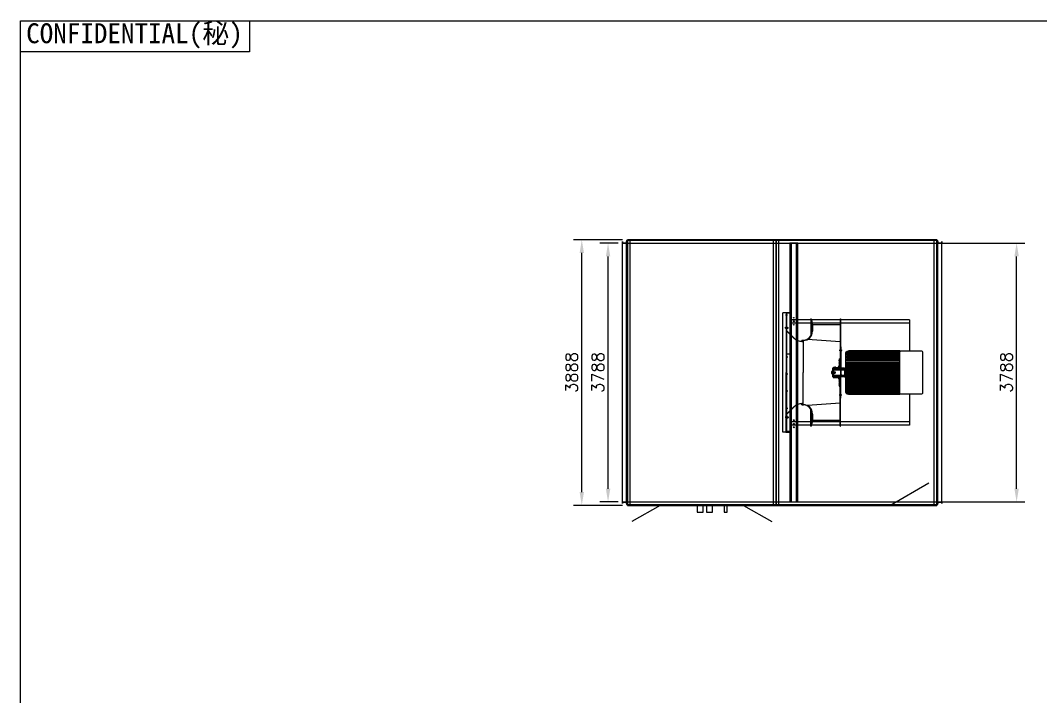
# Model space of a CAD drawing. Header units: millimetres. Extents: x -8864 to 19363, y -6016 to 13777.
# Drawn here: x -8864 to 6054, y 3881 to 13777 of the extents above; entities that cross this region are included whole.
import ezdxf

# ---------------------------------------------------------------- set-up
doc = ezdxf.new("R2010")
doc.units = ezdxf.units.MM
doc.linetypes.add('ZWCAD_ISO03W100', pattern=[30, 12, -18])
for name, color, linetype in [('Dim', 1, 'Continuous'), ('McDoor', 7, 'Continuous'), ('McFlang', 7, 'Continuous'), ('McFrame', 7, 'Continuous')]:
    doc.layers.add(name, color=color, linetype=linetype)
doc.layers.add('OBJECT', color=7, linetype='Continuous', lineweight=25)
doc.styles.add('ROMANS', font='romans.shx')
doc.styles.add('宋体', font='')
doc.styles.get('宋体').set_extended_font_data('宋体')
doc.dimstyles.new('McDim', dxfattribs={"dimscale": 97, "dimtxt": 1.8, "dimasz": 2, "dimexe": 1.25, "dimexo": 0.625, "dimtad": 1, "dimdec": 1, "dimdsep": 46, "dimtxsty": 'ROMANS', "dimcen": 2.5, "dimadec": 0, "dimazin": 0, "dimtfac": 1, "dimtmove": 0, "dimatfit": 1, "dimfxl": 0, "dimarcsym": 0})

# ---------------------------------------------------------------- blocks, each defined once
blk = doc.blocks.new('A$C63FE4E48')
at = {"linetype": 'Continuous'}
blk.add_lwpolyline([(0, 4.71), (34.54, 4.71), (34.54, 0), (0, 0)], close=True, dxfattribs=at)
at = {"linetype": 'Continuous', "insert": (0.87, 4.32), "char_height": 3, "width": 72.9276, "attachment_point": 1, "style": '宋体'}
blk.add_mtext('{CONFIDENTIAL(秘)}', dxfattribs=at)
blk = doc.blocks.new('M500341001400W30-E-SYWB-315S')
for p, q in [((44, 2769, 0), (0, 2769, 0)), ((0, 1019, 0), (0, 2769, 0)), ((44, 2766, 0), (0, 2766, 0)), ((68, 2734, 0), (37, 2734, 0)), ((47, 2763, 0), (47, 1025, 0)), ((50, 2763, 0), (50, 2759, 0)), ((50, 2759, 0), (50, 2523, 0)), ((55, 2741, 0), (50, 2741, 0)), ((55, 2727, 0), (50, 2727, 0)), ((55, 2759, 0), (55, 2508, 0)), ((110, 2769, 0), (60, 2769, 0)), ((110, 2764, 0), (60, 2764, 0)), ((110, 2769, 0), (110, 2764, 0)), ((110, 2764, 0), (110, 2453, 0)), ((38, 2549, 0), (62, 2549, 0)), ((39, 2549, 0), (78, 2549, 0)), ((40, 2542, 0), (40, 2556, 0)), ((40, 2549, 0), (40, 2549, 0)), ((41, 2559, 0), (47, 2559, 0)), ((41, 2554, 0), (47, 2554, 0)), ((41, 2544, 0), (47, 2544, 0)), ((47, 2539, 0), (41, 2539, 0)), ((47, 2539, 0), (47, 2559, 0)), ((47, 2555, 0), (77, 2555, 0)), ((47, 2553, 0), (77, 2553, 0)), ((47, 2545, 0), (77, 2545, 0)), ((47, 2543, 0), (77, 2543, 0)), ((49, 2574, 0), (47, 2563, 0)), ((47, 2563, 0), (47, 1894, 0)), ((49, 2574, 0), (52, 2574, 0)), ((52, 2574, 0), (50, 2562, 0)), ((50, 2563, 0), (50, 2523, 0)), ((54, 2549, 0), (58, 2549, 0)), ((55, 2555, 0), (55, 2559, 0)), ((55, 2559, 0), (57, 2559, 0)), ((55, 2555, 0), (57, 2555, 0)), ((55, 2542, 0), (55, 2555, 0)), ((55, 2539, 0), (55, 2542, 0)), ((55, 2542, 0), (57, 2542, 0)), ((57, 2539, 0), (55, 2539, 0)), ((56, 2555, 0), (57, 2557, 0)), ((56, 2549, 0), (69, 2549, 0)), ((57, 2559, 0), (57, 2555, 0)), ((57, 2557, 0), (57, 2541, 0)), ((57, 2555, 0), (57, 2542, 0)), ((57, 2542, 0), (57, 2539, 0)), ((57, 2539, 0), (57, 2539, 0)), ((58, 2559, 0), (67, 2559, 0)), ((67, 2554, 0), (58, 2554, 0)), ((67, 2544, 0), (58, 2544, 0)), ((67, 2539, 0), (58, 2539, 0)), ((68, 2557, 0), (68, 2541, 0)), ((77, 2543, 0), (77, 2555, 0)), ((412, 2664, 0), (110, 2664, 0)), ((412, 2616, 0), (110, 2616, 0)), ((412, 2678, 0), (416, 2680, 0)), ((420, 2656, 0), (412, 2678, 0)), ((412, 2678, 0), (412, 2435, 0)), ((425, 2658, 0), (416, 2680, 0)), ((837, 2664, 0), (423, 2664, 0)), ((428, 2619, 0), (428, 2497, 0)), ((432, 2502, 0), (432, 2619, 0)), ((837, 2616, 0), (432, 2616, 0)), ((837, 2594, 0), (432, 2594, 0)), ((432, 2594, 0), (432, 2497, 0)), ((837, 2678, 0), (837, 2019, 0)), ((837, 2678, 0), (843, 2678, 0)), ((1850, 2664, 0), (843, 2664, 0)), ((843, 2678, 0), (843, 2019, 0)), ((1850, 2616, 0), (843, 2616, 0)), ((1850, 2664, 0), (1850, 2207, 0)), ((50, 2524, 0), (55, 2524, 0)), ((55, 2508, 0), (55, 1894, 0)), ((55, 2504, 0), (163, 2396, 0)), ((57, 2506, 0), (165, 2398, 0)), ((110, 1894, 0), (110, 2453, 0)), ((280, 2369, 0), (280, 2351, 0)), ((280, 2369, 0), (300, 2369, 0)), ((280, 2364, 0), (300, 2364, 0)), ((280, 2348, 0), (298, 2348, 0)), ((298, 2352, 0), (297, 2354, 0)), ((298, 2352, 0), (298, 1894, 0)), ((837, 2344, 0), (360, 2379, 0)), ((843, 2269, 0), (848, 2269, 0)), ((848, 2269, 0), (848, 1959, 0)), ((74, 2119, 0), (43, 2119, 0)), ((55, 1029, 0), (55, 2194, 0)), ((55, 1280, 0), (55, 2169, 0)), ((55, 2169, 0), (110, 2169, 0)), ((61, 2126, 0), (55, 2126, 0)), ((61, 2112, 0), (55, 2112, 0)), ((61, 1286, 0), (61, 2169, 0)), ((822, 2093, 0), (823, 2094, 0)), ((822, 2087, 0), (828, 2094, 0)), ((822, 2093, 0), (822, 1987, 0)), ((823, 2219, 0), (864, 2219, 0)), ((823, 2094, 0), (837, 2094, 0)), ((829, 2086, 0), (837, 2094, 0)), ((831, 2219, 0), (863, 2219, 0)), ((832, 2214, 0), (832, 2224, 0)), ((832, 2219, 0), (832, 2219, 0)), ((833, 2226, 0), (837, 2226, 0)), ((833, 2223, 0), (837, 2223, 0)), ((833, 2215, 0), (837, 2215, 0)), ((837, 2212, 0), (833, 2212, 0)), ((837, 2212, 0), (837, 2226, 0)), ((837, 2223, 0), (862, 2223, 0)), ((837, 2222, 0), (862, 2222, 0)), ((837, 2216, 0), (862, 2216, 0)), ((837, 2215, 0), (862, 2215, 0)), ((837, 2094, 0), (837, 2093, 0)), ((837, 2224, 0), (848, 2224, 0)), ((837, 2214, 0), (848, 2214, 0)), ((837, 2093, 0), (837, 2019, 0)), ((846, 2219, 0), (850, 2219, 0)), ((848, 2223, 0), (848, 2227, 0)), ((848, 2227, 0), (849, 2227, 0)), ((848, 2226, 0), (848, 2227, 0)), ((848, 2223, 0), (849, 2223, 0)), ((848, 2215, 0), (848, 2223, 0)), ((848, 2219, 0), (857, 2219, 0)), ((848, 2212, 0), (848, 2215, 0)), ((848, 2215, 0), (849, 2215, 0)), ((848, 2212, 0), (849, 2213, 0)), ((849, 2212, 0), (848, 2212, 0)), ((849, 2227, 0), (849, 2223, 0)), ((849, 2224, 0), (849, 2214, 0)), ((849, 2223, 0), (849, 2215, 0)), ((849, 2215, 0), (849, 2212, 0)), ((850, 2226, 0), (855, 2226, 0)), ((855, 2223, 0), (850, 2223, 0)), ((855, 2215, 0), (850, 2215, 0)), ((855, 2212, 0), (850, 2212, 0)), ((856, 2224, 0), (856, 2214, 0)), ((862, 2215, 0), (862, 2223, 0)), ((728, 1959, 0), (728, 1829, 0)), ((734, 1959, 0), (728, 1959, 0)), ((734, 1955, 0), (746, 1967, 0)), ((734, 1946, 0), (755, 1967, 0)), ((734, 1962, 0), (734, 1827, 0)), ((734, 1939, 0), (846, 1939, 0)), ((737, 1939, 0), (756, 1959, 0)), ((740, 1967, 0), (802, 1967, 0)), ((746, 1939, 0), (756, 1950, 0)), ((755, 1939, 0), (756, 1941, 0)), ((756, 1967, 0), (756, 1939, 0)), ((756, 1972, 0), (758, 1974, 0)), ((756, 1972, 0), (756, 1936, 0)), ((772, 1972, 0), (756, 1972, 0)), ((771, 1974, 0), (758, 1974, 0)), ((758, 1974, 0), (758, 1934, 0)), ((758, 1967, 0), (758, 1939, 0)), ((760, 1974, 0), (760, 1964, 0)), ((760, 1964, 0), (764, 1962, 0)), ((762, 1974, 0), (762, 1964, 0)), ((764, 1971, 0), (764, 1936, 0)), ((764, 1975, 0), (764, 1933, 0)), ((764, 1962, 0), (769, 1964, 0)), ((767, 1974, 0), (767, 1964, 0)), ((769, 1974, 0), (769, 1964, 0)), ((771, 1974, 0), (772, 1972, 0)), ((771, 1974, 0), (771, 1934, 0)), ((771, 1967, 0), (771, 1939, 0)), ((772, 1967, 0), (772, 1939, 0)), ((772, 1972, 0), (772, 1936, 0)), ((772, 1966, 0), (773, 1967, 0)), ((772, 1957, 0), (782, 1967, 0)), ((772, 1948, 0), (791, 1967, 0)), ((773, 1939, 0), (800, 1967, 0)), ((782, 1939, 0), (811, 1969, 0)), ((791, 1939, 0), (843, 1992, 0)), ((800, 1939, 0), (843, 1983, 0)), ((809, 1939, 0), (843, 1974, 0)), ((817, 2079, 0), (843, 2079, 0)), ((817, 2039, 0), (843, 2039, 0)), ((818, 1939, 0), (843, 1965, 0)), ((819, 1977, 0), (843, 2001, 0)), ((822, 2086, 0), (837, 2086, 0)), ((822, 2073, 0), (837, 2073, 0)), ((822, 2069, 0), (825, 2073, 0)), ((822, 2060, 0), (834, 2073, 0)), ((822, 2051, 0), (837, 2067, 0)), ((822, 2042, 0), (837, 2058, 0)), ((822, 2033, 0), (827, 2039, 0)), ((822, 2024, 0), (836, 2039, 0)), ((822, 2015, 0), (837, 2031, 0)), ((822, 2006, 0), (837, 2022, 0)), ((822, 1997, 0), (843, 2019, 0)), ((822, 1988, 0), (843, 2010, 0)), ((827, 2039, 0), (837, 2049, 0)), ((827, 1939, 0), (845, 1958, 0)), ((835, 1939, 0), (846, 1950, 0)), ((836, 2039, 0), (837, 2040, 0)), ((837, 2019, 0), (843, 2019, 0)), ((837, 2019, 0), (843, 2019, 0)), ((843, 2022, 0), (848, 2022, 0)), ((843, 2019, 0), (843, 1961, 0)), ((844, 1939, 0), (846, 1941, 0)), ((846, 1957, 0), (848, 1959, 0)), ((846, 1957, 0), (846, 1894, 0)), ((864, 1939, 0), (846, 1957, 0)), ((855, 1939, 0), (846, 1948, 0)), ((846, 1939, 0), (906, 1939, 0)), ((846, 1957, 0), (846, 1832, 0)), ((904, 1959, 0), (848, 1959, 0)), ((873, 1939, 0), (853, 1959, 0)), ((882, 1939, 0), (862, 1959, 0)), ((891, 1939, 0), (871, 1959, 0)), ((900, 1939, 0), (880, 1959, 0)), ((906, 1942, 0), (889, 1959, 0)), ((906, 1951, 0), (898, 1959, 0)), ((904, 1959, 0), (906, 1957, 0)), ((906, 1957, 0), (906, 1894, 0)), ((74, 1869, 0), (43, 1869, 0)), ((47, 1225, 0), (47, 1894, 0)), ((61, 1876, 0), (55, 1876, 0)), ((61, 1862, 0), (55, 1862, 0)), ((110, 1335, 0), (110, 1894, 0)), ((298, 1436, 0), (298, 1894, 0)), ((712, 1906, 0), (712, 1882, 0)), ((712, 1894, 0), (712, 1894, 0)), ((724, 1910, 0), (713, 1910, 0)), ((713, 1902, 0), (724, 1902, 0)), ((713, 1886, 0), (724, 1886, 0)), ((713, 1878, 0), (724, 1878, 0)), ((724, 1910, 0), (724, 1878, 0)), ((724, 1904, 0), (764, 1904, 0)), ((724, 1902, 0), (764, 1902, 0)), ((730, 1894, 0), (724, 1894, 0)), ((724, 1886, 0), (764, 1886, 0)), ((724, 1884, 0), (764, 1884, 0)), ((728, 1910, 0), (724, 1910, 0)), ((724, 1910, 0), (724, 1878, 0)), ((728, 1896, 0), (724, 1894, 0)), ((728, 1894, 0), (724, 1892, 0)), ((724, 1878, 0), (728, 1878, 0)), ((734, 1829, 0), (728, 1829, 0)), ((728, 1878, 0), (728, 1910, 0)), ((728, 1905, 0), (734, 1905, 0)), ((728, 1883, 0), (734, 1883, 0)), ((734, 1937, 0), (738, 1934, 0)), ((734, 1851, 0), (738, 1854, 0)), ((734, 1847, 0), (741, 1854, 0)), ((734, 1838, 0), (750, 1854, 0)), ((734, 1829, 0), (759, 1854, 0)), ((737, 1822, 0), (768, 1854, 0)), ((738, 1934, 0), (843, 1934, 0)), ((738, 1934, 0), (738, 1854, 0)), ((738, 1854, 0), (843, 1854, 0)), ((740, 1822, 0), (802, 1822, 0)), ((745, 1822, 0), (777, 1854, 0)), ((754, 1822, 0), (786, 1854, 0)), ((772, 1936, 0), (756, 1936, 0)), ((759, 1934, 0), (756, 1936, 0)), ((771, 1934, 0), (759, 1934, 0)), ((762, 1822, 0), (795, 1854, 0)), ((764, 1904, 0), (764, 1884, 0)), ((772, 1936, 0), (771, 1934, 0)), ((771, 1822, 0), (804, 1854, 0)), ((780, 1822, 0), (813, 1854, 0)), ((789, 1822, 0), (822, 1854, 0)), ((798, 1822, 0), (831, 1854, 0)), ((807, 1821, 0), (840, 1854, 0)), ((813, 1818, 0), (846, 1851, 0)), ((817, 1814, 0), (846, 1843, 0)), ((821, 1808, 0), (846, 1834, 0)), ((822, 1800, 0), (843, 1822, 0)), ((822, 1791, 0), (843, 1813, 0)), ((822, 1782, 0), (843, 1804, 0)), ((822, 1802, 0), (822, 1695, 0)), ((822, 1773, 0), (843, 1795, 0)), ((846, 1937, 0), (843, 1934, 0)), ((843, 1934, 0), (843, 1854, 0)), ((846, 1851, 0), (843, 1854, 0)), ((843, 1827, 0), (843, 1769, 0)), ((846, 1937, 0), (850, 1934, 0)), ((846, 1831, 0), (846, 1894, 0)), ((846, 1851, 0), (850, 1854, 0)), ((867, 1829, 0), (846, 1849, 0)), ((858, 1829, 0), (846, 1840, 0)), ((846, 1831, 0), (848, 1829, 0)), ((849, 1829, 0), (846, 1831, 0)), ((848, 1519, 0), (848, 1829, 0)), ((904, 1829, 0), (848, 1829, 0)), ((850, 1934, 0), (904, 1934, 0)), ((850, 1934, 0), (850, 1854, 0)), ((850, 1854, 0), (904, 1854, 0)), ((876, 1829, 0), (851, 1854, 0)), ((885, 1829, 0), (860, 1854, 0)), ((894, 1829, 0), (869, 1854, 0)), ((903, 1829, 0), (878, 1854, 0)), ((906, 1834, 0), (886, 1854, 0)), ((906, 1843, 0), (895, 1854, 0)), ((906, 1937, 0), (904, 1934, 0)), ((904, 1934, 0), (904, 1854, 0)), ((906, 1851, 0), (904, 1854, 0)), ((904, 1829, 0), (906, 1831, 0)), ((906, 1831, 0), (906, 1894, 0)), ((817, 1749, 0), (843, 1749, 0)), ((817, 1709, 0), (843, 1709, 0)), ((822, 1764, 0), (843, 1786, 0)), ((822, 1756, 0), (843, 1777, 0)), ((822, 1756, 0), (837, 1756, 0)), ((822, 1743, 0), (837, 1743, 0)), ((822, 1737, 0), (827, 1743, 0)), ((822, 1728, 0), (836, 1743, 0)), ((822, 1719, 0), (837, 1735, 0)), ((822, 1710, 0), (837, 1726, 0)), ((822, 1701, 0), (830, 1709, 0)), ((822, 1695, 0), (823, 1694, 0)), ((823, 1694, 0), (837, 1694, 0)), ((824, 1694, 0), (837, 1708, 0)), ((830, 1709, 0), (837, 1717, 0)), ((831, 1756, 0), (837, 1762, 0)), ((833, 1694, 0), (837, 1699, 0)), ((837, 1694, 0), (837, 1695, 0)), ((837, 1110, 0), (837, 1769, 0)), ((837, 1769, 0), (843, 1769, 0)), ((837, 1769, 0), (843, 1769, 0)), ((837, 1769, 0), (837, 1695, 0)), ((843, 1110, 0), (843, 1769, 0)), ((843, 1767, 0), (848, 1767, 0)), ((74, 1619, 0), (43, 1619, 0)), ((61, 1626, 0), (55, 1626, 0)), ((61, 1612, 0), (55, 1612, 0)), ((823, 1569, 0), (864, 1569, 0)), ((837, 1574, 0), (848, 1574, 0)), ((837, 1564, 0), (848, 1564, 0)), ((843, 1519, 0), (848, 1519, 0)), ((1850, 1581, 0), (1850, 1124, 0)), ((74, 1369, 0), (43, 1369, 0)), ((55, 1284, 0), (163, 1392, 0)), ((61, 1376, 0), (55, 1376, 0)), ((61, 1362, 0), (55, 1362, 0)), ((57, 1282, 0), (165, 1390, 0)), ((280, 1440, 0), (298, 1440, 0)), ((280, 1419, 0), (280, 1437, 0)), ((280, 1424, 0), (300, 1424, 0)), ((280, 1419, 0), (300, 1419, 0)), ((298, 1436, 0), (297, 1434, 0)), ((837, 1445, 0), (360, 1409, 0)), ((412, 1110, 0), (412, 1353, 0)), ((38, 1239, 0), (62, 1239, 0)), ((39, 1239, 0), (78, 1239, 0)), ((40, 1246, 0), (40, 1232, 0)), ((40, 1239, 0), (40, 1239, 0)), ((47, 1249, 0), (41, 1249, 0)), ((41, 1244, 0), (47, 1244, 0)), ((41, 1234, 0), (47, 1234, 0)), ((41, 1229, 0), (47, 1229, 0)), ((47, 1249, 0), (47, 1229, 0)), ((47, 1245, 0), (77, 1245, 0)), ((47, 1243, 0), (77, 1243, 0)), ((47, 1235, 0), (77, 1235, 0)), ((47, 1233, 0), (77, 1233, 0)), ((49, 1214, 0), (47, 1225, 0)), ((49, 1214, 0), (52, 1214, 0)), ((50, 1225, 0), (50, 1265, 0)), ((50, 1029, 0), (50, 1265, 0)), ((50, 1264, 0), (55, 1264, 0)), ((52, 1214, 0), (50, 1226, 0)), ((54, 1239, 0), (58, 1239, 0)), ((55, 1029, 0), (55, 1280, 0)), ((55, 1031, 0), (55, 1280, 0)), ((57, 1249, 0), (55, 1249, 0)), ((55, 1249, 0), (55, 1246, 0)), ((55, 1246, 0), (57, 1246, 0)), ((55, 1246, 0), (55, 1233, 0)), ((55, 1233, 0), (55, 1229, 0)), ((55, 1233, 0), (57, 1233, 0)), ((55, 1229, 0), (57, 1229, 0)), ((56, 1239, 0), (69, 1239, 0)), ((56, 1233, 0), (57, 1231, 0)), ((57, 1246, 0), (57, 1249, 0)), ((57, 1249, 0), (57, 1249, 0)), ((57, 1231, 0), (57, 1247, 0)), ((57, 1233, 0), (57, 1246, 0)), ((57, 1229, 0), (57, 1233, 0)), ((67, 1249, 0), (58, 1249, 0)), ((67, 1244, 0), (58, 1244, 0)), ((67, 1234, 0), (58, 1234, 0)), ((58, 1229, 0), (67, 1229, 0)), ((61, 1031, 0), (61, 1286, 0)), ((68, 1231, 0), (68, 1247, 0)), ((77, 1245, 0), (77, 1233, 0)), ((110, 1024, 0), (110, 1335, 0)), ((428, 1169, 0), (428, 1291, 0)), ((432, 1194, 0), (432, 1291, 0)), ((432, 1286, 0), (432, 1169, 0)), ((837, 1194, 0), (432, 1194, 0)), ((412, 1172, 0), (110, 1172, 0)), ((412, 1124, 0), (110, 1124, 0)), ((420, 1132, 0), (412, 1110, 0)), ((412, 1110, 0), (416, 1108, 0)), ((425, 1130, 0), (416, 1108, 0)), ((837, 1124, 0), (423, 1124, 0)), ((837, 1172, 0), (432, 1172, 0)), ((837, 1110, 0), (843, 1110, 0)), ((1850, 1172, 0), (843, 1172, 0)), ((1850, 1124, 0), (843, 1124, 0)), ((44, 1022, 0), (0, 1022, 0)), ((44, 1019, 0), (0, 1019, 0)), ((110, 1031, 0), (55, 1031, 0)), ((110, 1024, 0), (60, 1024, 0)), ((110, 1019, 0), (60, 1019, 0)), ((60, 1019, 0), (105, 1019, 0)), ((60, 1019, 0), (105, 1019, 0)), ((60, 1019, 0), (110, 1019, 0)), ((110, 1019, 0), (110, 1024, 0))]:
    blk.add_line(p, q)
at = {"color": 7, "linetype": 'Continuous'}
for p, q in [((920, 1601, 0), (920, 2188, 0)), ((926, 2194, 0), (939, 2206, 0)), ((926, 2194, 0), (939, 2206, 0)), ((926, 2191, 0), (939, 2203, 0)), ((926, 2191, 0), (939, 2203, 0)), ((926, 2186, 0), (939, 2197, 0)), ((926, 2186, 0), (939, 2196, 0)), ((926, 2194, 0), (926, 2194, 0)), ((926, 2194, 0), (926, 2194, 0)), ((928, 2194, 0), (926, 2194, 0)), ((931, 2191, 0), (926, 2191, 0)), ((926, 2191, 0), (926, 2191, 0)), ((926, 2179, 0), (939, 2189, 0)), ((926, 2178, 0), (939, 2187, 0)), ((935, 2186, 0), (926, 2186, 0)), ((926, 2186, 0), (926, 2186, 0)), ((1713, 2178, 0), (926, 2178, 0)), ((926, 2174, 0), (926, 2174, 0)), ((926, 2169, 0), (939, 2173, 0)), ((926, 2167, 0), (939, 2172, 0)), ((1713, 2167, 0), (926, 2167, 0)), ((926, 2167, 0), (926, 2167, 0)), ((926, 2163, 0), (926, 2163, 0)), ((926, 2158, 0), (939, 2163, 0)), ((926, 2157, 0), (939, 2161, 0)), ((1713, 2157, 0), (926, 2157, 0)), ((926, 2157, 0), (926, 2157, 0)), ((926, 2142, 0), (926, 2142, 0)), ((926, 2137, 0), (939, 2142, 0)), ((926, 2135, 0), (939, 2140, 0)), ((1713, 2135, 0), (926, 2135, 0)), ((926, 2135, 0), (926, 2135, 0)), ((926, 2116, 0), (939, 2121, 0)), ((1713, 2116, 0), (926, 2116, 0)), ((926, 2116, 0), (926, 2116, 0)), ((926, 2097, 0), (926, 2097, 0)), ((926, 2092, 0), (939, 2097, 0)), ((926, 2090, 0), (939, 2095, 0)), ((1713, 2090, 0), (926, 2090, 0)), ((926, 2090, 0), (926, 2090, 0)), ((939, 2206, 0), (939, 2206, 0)), ((939, 2206, 0), (1700, 2206, 0)), ((939, 2206, 0), (1700, 2206, 0)), ((939, 2203, 0), (939, 2203, 0)), ((939, 2203, 0), (1700, 2203, 0)), ((939, 2203, 0), (1700, 2203, 0)), ((939, 2197, 0), (939, 2196, 0)), ((939, 2197, 0), (1700, 2197, 0)), ((939, 2196, 0), (1700, 2196, 0)), ((939, 2189, 0), (939, 2187, 0)), ((939, 2189, 0), (1700, 2189, 0)), ((939, 2187, 0), (1700, 2187, 0)), ((939, 2173, 0), (1700, 2173, 0)), ((939, 2173, 0), (939, 2172, 0)), ((939, 2172, 0), (1700, 2172, 0)), ((939, 2163, 0), (1700, 2163, 0)), ((939, 2163, 0), (939, 2161, 0)), ((939, 2161, 0), (1700, 2161, 0)), ((939, 2142, 0), (1700, 2142, 0)), ((939, 2142, 0), (939, 2140, 0)), ((939, 2140, 0), (1700, 2140, 0)), ((939, 2121, 0), (1700, 2121, 0)), ((939, 2097, 0), (1700, 2097, 0)), ((939, 2097, 0), (939, 2095, 0)), ((939, 2095, 0), (1700, 2095, 0)), ((962, 2210, 0), (962, 2206, 0)), ((1129, 2210, 0), (962, 2210, 0)), ((1137, 2210, 0), (1129, 2210, 0)), ((1713, 2210, 0), (1137, 2210, 0)), ((1700, 2206, 0), (1713, 2194, 0)), ((1700, 2206, 0), (1713, 2194, 0)), ((1700, 2206, 0), (1700, 2206, 0)), ((1700, 2203, 0), (1713, 2191, 0)), ((1700, 2203, 0), (1713, 2191, 0)), ((1700, 2203, 0), (1700, 2203, 0)), ((1700, 2197, 0), (1713, 2186, 0)), ((1700, 2197, 0), (1700, 2196, 0)), ((1700, 2196, 0), (1713, 2186, 0)), ((1700, 2189, 0), (1713, 2179, 0)), ((1700, 2189, 0), (1700, 2187, 0)), ((1700, 2187, 0), (1713, 2178, 0)), ((1700, 2173, 0), (1713, 2169, 0)), ((1700, 2173, 0), (1700, 2172, 0)), ((1700, 2172, 0), (1713, 2167, 0)), ((1700, 2163, 0), (1700, 2161, 0)), ((1700, 2163, 0), (1713, 2158, 0)), ((1700, 2161, 0), (1713, 2157, 0)), ((1700, 2142, 0), (1713, 2137, 0)), ((1700, 2142, 0), (1700, 2140, 0)), ((1700, 2140, 0), (1713, 2135, 0)), ((1700, 2121, 0), (1713, 2116, 0)), ((1700, 2097, 0), (1713, 2092, 0)), ((1700, 2097, 0), (1700, 2095, 0)), ((1700, 2095, 0), (1713, 2090, 0)), ((1713, 2186, 0), (1705, 2186, 0)), ((1713, 2191, 0), (1708, 2191, 0)), ((1713, 2194, 0), (1711, 2194, 0)), ((1713, 2207, 0), (1713, 2210, 0)), ((1713, 1581, 0), (1713, 2207, 0)), ((2034, 2207, 0), (1713, 2207, 0)), ((1713, 2194, 0), (1713, 2194, 0)), ((2046, 1594, 0), (2046, 2194, 0)), ((916, 1848, 0), (916, 1940, 0)), ((920, 1940, 0), (916, 1940, 0)), ((926, 2068, 0), (939, 2073, 0)), ((1713, 2068, 0), (926, 2068, 0)), ((926, 2068, 0), (926, 2068, 0)), ((926, 2049, 0), (926, 2049, 0)), ((926, 2044, 0), (939, 2049, 0)), ((926, 2042, 0), (939, 2047, 0)), ((1713, 2042, 0), (926, 2042, 0)), ((926, 2042, 0), (926, 2042, 0)), ((926, 2020, 0), (939, 2025, 0)), ((926, 2025, 0), (926, 2025, 0)), ((926, 2019, 0), (939, 2023, 0)), ((1713, 2019, 0), (926, 2019, 0)), ((926, 2019, 0), (926, 2019, 0)), ((926, 2007, 0), (926, 2007, 0)), ((926, 2002, 0), (939, 2006, 0)), ((926, 2000, 0), (939, 2005, 0)), ((1713, 2000, 0), (926, 2000, 0)), ((926, 2000, 0), (926, 2000, 0)), ((926, 1990, 0), (939, 1995, 0)), ((926, 1995, 0), (926, 1995, 0)), ((926, 1988, 0), (939, 1993, 0)), ((1713, 1988, 0), (926, 1988, 0)), ((926, 1988, 0), (926, 1988, 0)), ((926, 1978, 0), (939, 1983, 0)), ((926, 1983, 0), (926, 1983, 0)), ((926, 1976, 0), (939, 1981, 0)), ((1713, 1976, 0), (926, 1976, 0)), ((926, 1976, 0), (926, 1976, 0)), ((926, 1970, 0), (926, 1970, 0)), ((926, 1964, 0), (939, 1969, 0)), ((926, 1963, 0), (939, 1967, 0)), ((1713, 1963, 0), (926, 1963, 0)), ((926, 1963, 0), (926, 1963, 0)), ((926, 1958, 0), (926, 1958, 0)), ((926, 1952, 0), (939, 1957, 0)), ((926, 1951, 0), (939, 1956, 0)), ((1713, 1951, 0), (926, 1951, 0)), ((926, 1951, 0), (926, 1951, 0)), ((926, 1945, 0), (926, 1945, 0)), ((926, 1940, 0), (939, 1945, 0)), ((926, 1939, 0), (939, 1943, 0)), ((939, 2073, 0), (1700, 2073, 0)), ((939, 2049, 0), (1700, 2049, 0)), ((939, 2049, 0), (939, 2047, 0)), ((939, 2047, 0), (1700, 2047, 0)), ((939, 2025, 0), (1700, 2025, 0)), ((939, 2025, 0), (939, 2023, 0)), ((939, 2023, 0), (1700, 2023, 0)), ((939, 2006, 0), (1700, 2006, 0)), ((939, 2006, 0), (939, 2005, 0)), ((939, 2005, 0), (1700, 2005, 0)), ((939, 1995, 0), (1700, 1995, 0)), ((939, 1995, 0), (939, 1993, 0)), ((939, 1993, 0), (1700, 1993, 0)), ((939, 1983, 0), (1700, 1983, 0)), ((939, 1983, 0), (939, 1981, 0)), ((939, 1981, 0), (1700, 1981, 0)), ((939, 1969, 0), (1700, 1969, 0)), ((939, 1969, 0), (939, 1967, 0)), ((939, 1967, 0), (1700, 1967, 0)), ((939, 1957, 0), (939, 1956, 0)), ((939, 1957, 0), (1700, 1957, 0)), ((939, 1956, 0), (1700, 1956, 0)), ((939, 1945, 0), (939, 1943, 0)), ((939, 1945, 0), (1700, 1945, 0)), ((939, 1943, 0), (1700, 1943, 0)), ((1700, 2073, 0), (1713, 2068, 0)), ((1700, 2049, 0), (1713, 2044, 0)), ((1700, 2049, 0), (1700, 2047, 0)), ((1700, 2047, 0), (1713, 2042, 0)), ((1700, 2025, 0), (1713, 2020, 0)), ((1700, 2025, 0), (1700, 2023, 0)), ((1700, 2023, 0), (1713, 2019, 0)), ((1700, 2006, 0), (1713, 2002, 0)), ((1700, 2006, 0), (1700, 2005, 0)), ((1700, 2005, 0), (1713, 2000, 0)), ((1700, 1995, 0), (1700, 1993, 0)), ((1700, 1995, 0), (1713, 1990, 0)), ((1700, 1993, 0), (1713, 1988, 0)), ((1700, 1983, 0), (1700, 1981, 0)), ((1700, 1983, 0), (1713, 1978, 0)), ((1700, 1981, 0), (1713, 1976, 0)), ((1700, 1969, 0), (1713, 1964, 0)), ((1700, 1969, 0), (1700, 1967, 0)), ((1700, 1967, 0), (1713, 1963, 0)), ((1700, 1957, 0), (1700, 1956, 0)), ((1700, 1957, 0), (1713, 1952, 0)), ((1700, 1956, 0), (1713, 1951, 0)), ((1700, 1945, 0), (1713, 1940, 0)), ((1700, 1945, 0), (1700, 1943, 0)), ((1700, 1943, 0), (1713, 1939, 0)), ((916, 1934, 0), (746, 1934, 0)), ((746, 1854, 0), (746, 1934, 0)), ((746, 1854, 0), (916, 1854, 0)), ((916, 1848, 0), (920, 1848, 0)), ((1713, 1939, 0), (926, 1939, 0)), ((926, 1939, 0), (926, 1939, 0)), ((926, 1928, 0), (939, 1933, 0)), ((926, 1926, 0), (939, 1931, 0)), ((1713, 1926, 0), (926, 1926, 0)), ((926, 1926, 0), (926, 1926, 0)), ((926, 1919, 0), (939, 1924, 0)), ((926, 1918, 0), (939, 1923, 0)), ((1713, 1918, 0), (926, 1918, 0)), ((926, 1918, 0), (926, 1918, 0)), ((926, 1907, 0), (939, 1910, 0)), ((926, 1906, 0), (939, 1908, 0)), ((1713, 1906, 0), (926, 1906, 0)), ((926, 1906, 0), (926, 1906, 0)), ((926, 1895, 0), (939, 1895, 0)), ((926, 1895, 0), (926, 1894, 0)), ((926, 1894, 0), (926, 1893, 0)), ((926, 1893, 0), (939, 1893, 0)), ((926, 1883, 0), (939, 1880, 0)), ((1713, 1883, 0), (926, 1883, 0)), ((926, 1883, 0), (926, 1883, 0)), ((926, 1881, 0), (939, 1878, 0)), ((1713, 1869, 0), (926, 1869, 0)), ((926, 1869, 0), (939, 1866, 0)), ((926, 1869, 0), (926, 1869, 0)), ((926, 1867, 0), (939, 1864, 0)), ((1713, 1852, 0), (926, 1852, 0)), ((926, 1852, 0), (939, 1849, 0)), ((926, 1852, 0), (926, 1852, 0)), ((926, 1850, 0), (939, 1847, 0)), ((1713, 1831, 0), (926, 1831, 0)), ((926, 1831, 0), (926, 1831, 0)), ((926, 1831, 0), (939, 1828, 0)), ((926, 1829, 0), (939, 1826, 0)), ((1713, 1808, 0), (926, 1808, 0)), ((926, 1808, 0), (939, 1806, 0)), ((926, 1808, 0), (926, 1808, 0)), ((926, 1806, 0), (939, 1804, 0)), ((939, 1933, 0), (1700, 1933, 0)), ((939, 1933, 0), (939, 1931, 0)), ((939, 1931, 0), (1700, 1931, 0)), ((939, 1924, 0), (939, 1923, 0)), ((939, 1924, 0), (1700, 1924, 0)), ((939, 1923, 0), (1700, 1923, 0)), ((939, 1910, 0), (939, 1908, 0)), ((939, 1910, 0), (1700, 1910, 0)), ((939, 1908, 0), (1700, 1908, 0)), ((939, 1895, 0), (939, 1893, 0)), ((939, 1895, 0), (1700, 1895, 0)), ((939, 1893, 0), (1700, 1893, 0)), ((939, 1880, 0), (939, 1878, 0)), ((939, 1880, 0), (1700, 1880, 0)), ((939, 1878, 0), (1700, 1878, 0)), ((939, 1866, 0), (1700, 1866, 0)), ((939, 1866, 0), (939, 1864, 0)), ((939, 1864, 0), (1700, 1864, 0)), ((939, 1849, 0), (1700, 1849, 0)), ((939, 1849, 0), (939, 1847, 0)), ((939, 1847, 0), (1700, 1847, 0)), ((939, 1828, 0), (1700, 1828, 0)), ((939, 1828, 0), (939, 1826, 0)), ((939, 1826, 0), (1700, 1826, 0)), ((939, 1806, 0), (1700, 1806, 0)), ((939, 1806, 0), (939, 1804, 0)), ((939, 1804, 0), (1700, 1804, 0)), ((1700, 1933, 0), (1700, 1931, 0)), ((1700, 1933, 0), (1713, 1928, 0)), ((1700, 1931, 0), (1713, 1926, 0)), ((1700, 1924, 0), (1713, 1919, 0)), ((1700, 1924, 0), (1700, 1923, 0)), ((1700, 1923, 0), (1713, 1918, 0)), ((1700, 1910, 0), (1713, 1907, 0)), ((1700, 1910, 0), (1700, 1908, 0)), ((1700, 1908, 0), (1713, 1906, 0)), ((1700, 1895, 0), (1713, 1895, 0)), ((1700, 1895, 0), (1700, 1893, 0)), ((1700, 1893, 0), (1713, 1893, 0)), ((1700, 1880, 0), (1713, 1883, 0)), ((1700, 1878, 0), (1713, 1881, 0)), ((1700, 1880, 0), (1700, 1878, 0)), ((1700, 1866, 0), (1713, 1869, 0)), ((1700, 1864, 0), (1713, 1867, 0)), ((1700, 1866, 0), (1700, 1864, 0)), ((1700, 1849, 0), (1713, 1852, 0)), ((1700, 1847, 0), (1713, 1850, 0)), ((1700, 1849, 0), (1700, 1847, 0)), ((1700, 1828, 0), (1713, 1831, 0)), ((1700, 1826, 0), (1713, 1829, 0)), ((1700, 1828, 0), (1700, 1826, 0)), ((1700, 1806, 0), (1713, 1808, 0)), ((1700, 1804, 0), (1713, 1806, 0)), ((1700, 1806, 0), (1700, 1804, 0)), ((1713, 1784, 0), (926, 1784, 0)), ((926, 1784, 0), (926, 1784, 0)), ((926, 1784, 0), (939, 1781, 0)), ((926, 1782, 0), (939, 1779, 0)), ((1713, 1761, 0), (926, 1761, 0)), ((926, 1761, 0), (939, 1759, 0)), ((926, 1761, 0), (926, 1761, 0)), ((926, 1759, 0), (939, 1757, 0)), ((1713, 1737, 0), (926, 1737, 0)), ((926, 1737, 0), (926, 1737, 0)), ((926, 1737, 0), (939, 1734, 0)), ((926, 1735, 0), (939, 1732, 0)), ((1713, 1716, 0), (926, 1716, 0)), ((926, 1716, 0), (926, 1716, 0)), ((926, 1716, 0), (939, 1713, 0)), ((926, 1714, 0), (939, 1711, 0)), ((1713, 1698, 0), (926, 1698, 0)), ((926, 1698, 0), (939, 1695, 0)), ((926, 1698, 0), (926, 1698, 0)), ((926, 1696, 0), (939, 1693, 0)), ((1713, 1690, 0), (926, 1690, 0)), ((926, 1690, 0), (939, 1687, 0)), ((926, 1690, 0), (926, 1690, 0)), ((926, 1688, 0), (939, 1685, 0)), ((1713, 1673, 0), (926, 1673, 0)), ((926, 1673, 0), (939, 1671, 0)), ((926, 1673, 0), (926, 1673, 0)), ((926, 1671, 0), (939, 1669, 0)), ((1713, 1665, 0), (926, 1665, 0)), ((926, 1665, 0), (939, 1663, 0)), ((926, 1665, 0), (926, 1665, 0)), ((926, 1663, 0), (939, 1661, 0)), ((926, 1652, 0), (939, 1650, 0)), ((1713, 1652, 0), (926, 1652, 0)), ((926, 1652, 0), (926, 1652, 0)), ((926, 1651, 0), (939, 1648, 0)), ((1713, 1642, 0), (926, 1642, 0)), ((926, 1642, 0), (939, 1640, 0)), ((926, 1642, 0), (926, 1642, 0)), ((939, 1781, 0), (1700, 1781, 0)), ((939, 1781, 0), (939, 1779, 0)), ((939, 1779, 0), (1700, 1779, 0)), ((939, 1759, 0), (1700, 1759, 0)), ((939, 1759, 0), (939, 1757, 0)), ((939, 1757, 0), (1700, 1757, 0)), ((939, 1734, 0), (1700, 1734, 0)), ((939, 1734, 0), (939, 1732, 0)), ((939, 1732, 0), (1700, 1732, 0)), ((939, 1713, 0), (1700, 1713, 0)), ((939, 1713, 0), (939, 1711, 0)), ((939, 1711, 0), (1700, 1711, 0)), ((939, 1695, 0), (1700, 1695, 0)), ((939, 1695, 0), (939, 1693, 0)), ((939, 1693, 0), (1700, 1693, 0)), ((939, 1687, 0), (1700, 1687, 0)), ((939, 1687, 0), (939, 1685, 0)), ((939, 1685, 0), (1700, 1685, 0)), ((939, 1671, 0), (1700, 1671, 0)), ((939, 1671, 0), (939, 1669, 0)), ((939, 1669, 0), (1700, 1669, 0)), ((939, 1663, 0), (1700, 1663, 0)), ((939, 1663, 0), (939, 1661, 0)), ((939, 1661, 0), (1700, 1661, 0)), ((939, 1650, 0), (1700, 1650, 0)), ((939, 1650, 0), (939, 1648, 0)), ((939, 1648, 0), (1700, 1648, 0)), ((1700, 1781, 0), (1713, 1784, 0)), ((1700, 1779, 0), (1713, 1782, 0)), ((1700, 1781, 0), (1700, 1779, 0)), ((1700, 1759, 0), (1713, 1761, 0)), ((1700, 1757, 0), (1713, 1759, 0)), ((1700, 1759, 0), (1700, 1757, 0)), ((1700, 1734, 0), (1713, 1737, 0)), ((1700, 1732, 0), (1713, 1735, 0)), ((1700, 1734, 0), (1700, 1732, 0)), ((1700, 1713, 0), (1713, 1716, 0)), ((1700, 1711, 0), (1713, 1714, 0)), ((1700, 1713, 0), (1700, 1711, 0)), ((1700, 1695, 0), (1713, 1698, 0)), ((1700, 1693, 0), (1713, 1696, 0)), ((1700, 1695, 0), (1700, 1693, 0)), ((1700, 1687, 0), (1713, 1690, 0)), ((1700, 1685, 0), (1713, 1688, 0)), ((1700, 1687, 0), (1700, 1685, 0)), ((1700, 1671, 0), (1713, 1673, 0)), ((1700, 1669, 0), (1713, 1671, 0)), ((1700, 1671, 0), (1700, 1669, 0)), ((1700, 1663, 0), (1713, 1665, 0)), ((1700, 1663, 0), (1700, 1661, 0)), ((1700, 1661, 0), (1713, 1663, 0)), ((1700, 1650, 0), (1713, 1652, 0)), ((1700, 1648, 0), (1713, 1651, 0)), ((1700, 1650, 0), (1700, 1648, 0)), ((1700, 1640, 0), (1713, 1642, 0)), ((926, 1640, 0), (939, 1638, 0)), ((1713, 1628, 0), (926, 1628, 0)), ((926, 1628, 0), (926, 1628, 0)), ((926, 1628, 0), (939, 1623, 0)), ((926, 1626, 0), (939, 1621, 0)), ((1713, 1620, 0), (926, 1620, 0)), ((926, 1620, 0), (926, 1620, 0)), ((926, 1620, 0), (939, 1612, 0)), ((926, 1618, 0), (939, 1611, 0)), ((1713, 1610, 0), (926, 1610, 0)), ((926, 1610, 0), (926, 1610, 0)), ((926, 1610, 0), (939, 1601, 0)), ((926, 1609, 0), (939, 1599, 0)), ((926, 1603, 0), (926, 1603, 0)), ((935, 1603, 0), (926, 1603, 0)), ((926, 1603, 0), (939, 1592, 0)), ((926, 1602, 0), (939, 1591, 0)), ((931, 1597, 0), (926, 1597, 0)), ((926, 1597, 0), (926, 1597, 0)), ((926, 1597, 0), (939, 1585, 0)), ((926, 1597, 0), (939, 1585, 0)), ((928, 1594, 0), (926, 1594, 0)), ((926, 1594, 0), (926, 1594, 0)), ((926, 1594, 0), (939, 1582, 0)), ((926, 1594, 0), (926, 1594, 0)), ((926, 1594, 0), (939, 1582, 0)), ((939, 1640, 0), (1700, 1640, 0)), ((939, 1640, 0), (939, 1638, 0)), ((939, 1638, 0), (1700, 1638, 0)), ((939, 1625, 0), (939, 1623, 0)), ((939, 1625, 0), (1700, 1625, 0)), ((939, 1623, 0), (1700, 1623, 0)), ((939, 1612, 0), (939, 1611, 0)), ((939, 1612, 0), (1700, 1612, 0)), ((939, 1611, 0), (1700, 1611, 0)), ((939, 1601, 0), (939, 1599, 0)), ((939, 1601, 0), (1700, 1601, 0)), ((939, 1599, 0), (1700, 1599, 0)), ((939, 1592, 0), (939, 1591, 0)), ((939, 1592, 0), (1700, 1592, 0)), ((939, 1591, 0), (1700, 1591, 0)), ((939, 1585, 0), (939, 1585, 0)), ((939, 1585, 0), (1700, 1585, 0)), ((939, 1585, 0), (1700, 1585, 0)), ((939, 1582, 0), (939, 1582, 0)), ((939, 1582, 0), (1700, 1582, 0)), ((939, 1582, 0), (1700, 1582, 0)), ((962, 1582, 0), (962, 1578, 0)), ((962, 1578, 0), (1701, 1578, 0)), ((1700, 1640, 0), (1700, 1638, 0)), ((1700, 1638, 0), (1713, 1640, 0)), ((1700, 1625, 0), (1713, 1630, 0)), ((1700, 1623, 0), (1713, 1628, 0)), ((1700, 1625, 0), (1700, 1623, 0)), ((1700, 1612, 0), (1713, 1620, 0)), ((1700, 1611, 0), (1713, 1618, 0)), ((1700, 1612, 0), (1700, 1611, 0)), ((1700, 1601, 0), (1713, 1610, 0)), ((1700, 1599, 0), (1713, 1609, 0)), ((1700, 1592, 0), (1713, 1603, 0)), ((1700, 1591, 0), (1713, 1602, 0)), ((1700, 1601, 0), (1700, 1599, 0)), ((1700, 1585, 0), (1713, 1597, 0)), ((1700, 1585, 0), (1713, 1597, 0)), ((1700, 1582, 0), (1713, 1594, 0)), ((1700, 1582, 0), (1713, 1594, 0)), ((1700, 1592, 0), (1700, 1591, 0)), ((1700, 1585, 0), (1700, 1585, 0)), ((1700, 1582, 0), (1700, 1582, 0)), ((1701, 1578, 0), (1713, 1578, 0)), ((1701, 1578, 0), (1701, 1578, 0)), ((1713, 1603, 0), (1705, 1603, 0)), ((1713, 1597, 0), (1708, 1597, 0)), ((1713, 1594, 0), (1711, 1594, 0)), ((1713, 1594, 0), (1713, 1594, 0)), ((1713, 1578, 0), (1713, 1581, 0)), ((1713, 1581, 0), (2034, 1581, 0))]:
    blk.add_line(p, q, dxfattribs=at)
at = {"color": 5, "linetype": 'Continuous'}
for p, q in [((1133, 1572, 0), (1133, 1585, 0)), ((1538, 1572, 0), (1538, 1585, 0))]:
    blk.add_line(p, q, dxfattribs=at)
at = {"color": 6}
for centre in [(160, 2644, 0), (160, 1144, 0)]:
    blk.add_circle(centre, 6, dxfattribs=at)
for centre, radius, start, end in [((44, 2763, 0), 6, 0, 90), ((44, 2763, 0), 3, 0, 90), ((60, 2759, 0), 10, 90, 180), ((60, 2759, 0), 5, 90, 180), ((45, 2556, 0), 4.76, 148.5942, 211.4058), ((58, 2549, 0), 18, 163.9966, 196.0034), ((45, 2542, 0), 4.76, 148.5942, 211.4058), ((62, 2557, 0), 4.77, 148.3126, 211.6874), ((75, 2549, 0), 18, 163.8475, 196.1525), ((62, 2541, 0), 4.77, 148.3126, 211.6874), ((63, 2557, 0), 4.77, 328.3126, 31.6874), ((50, 2549, 0), 18, 343.8475, 16.1525), ((63, 2541, 0), 4.77, 328.3126, 31.6874), ((330, 2619, 0), 98, 0, 22), ((330, 2619, 0), 103, 0, 22), ((74, 2523, 0), 27, 180, 225), ((74, 2523, 0), 24.5, 180, 225), ((280, 2513, 0), 164, 225, 270), ((280, 2513, 0), 162, 225, 270), ((300, 2497, 0), 133, 270, 0), ((300, 2497, 0), 128, 270, 0), ((280, 2393, 0), 42.5, 270, 293.3771), ((280, 2393, 0), 45, 270, 293.3771), ((835, 2224, 0), 3.2, 146.3278, 213.6722), ((844, 2219, 0), 12, 162.7925, 197.2075), ((835, 2214, 0), 3.2, 146.3278, 213.6722), ((852, 2224, 0), 3.21, 145.9063, 214.0937), ((861, 2219, 0), 12, 162.5674, 197.4326), ((852, 2214, 0), 3.21, 145.9063, 214.0937), ((853, 2224, 0), 3.21, 325.9063, 34.0937), ((844, 2219, 0), 12, 342.5674, 17.4326), ((853, 2214, 0), 3.21, 325.9063, 34.0937), ((740, 1962, 0), 5, 90, 180), ((761, 1966, 0), 1.89, 232.1211, 307.8789), ((764, 1971, 0), 6.95, 250.5288, 289.4712), ((768, 1966, 0), 1.89, 232.1211, 307.8789), ((802, 1987, 0), 20, 270, 0), ((848, 1961, 0), 5, 180, 246.4218), ((720, 1906, 0), 7.93, 148.7194, 211.2806), ((742, 1894, 0), 30, 164.0628, 195.9372), ((720, 1882, 0), 7.93, 148.7194, 211.2806), ((740, 1827, 0), 5, 180, 270), ((802, 1802, 0), 20, 0, 90), ((848, 1827, 0), 5, 113.5782, 180), ((280, 1276, 0), 164, 90, 135), ((280, 1276, 0), 162, 90, 135), ((280, 1395, 0), 45, 66.6229, 90), ((280, 1395, 0), 42.5, 66.6229, 90), ((300, 1291, 0), 133, 0, 90), ((300, 1291, 0), 128, 0, 90), ((45, 1246, 0), 4.76, 148.5942, 211.4058), ((58, 1239, 0), 18, 163.9966, 196.0034), ((45, 1232, 0), 4.76, 148.5942, 211.4058), ((74, 1265, 0), 27, 135, 180), ((74, 1265, 0), 24.5, 135, 180), ((62, 1247, 0), 4.77, 148.3126, 211.6874), ((75, 1239, 0), 18, 163.8475, 196.1525), ((62, 1231, 0), 4.77, 148.3126, 211.6874), ((63, 1247, 0), 4.77, 328.3126, 31.6874), ((50, 1239, 0), 18, 343.8475, 16.1525), ((63, 1231, 0), 4.77, 328.3126, 31.6874), ((330, 1169, 0), 98, 338, 0), ((330, 1169, 0), 103, 338, 0), ((44, 1025, 0), 3, 270, 0), ((44, 1025, 0), 6, 270, 0), ((60, 1029, 0), 10, 180, 270), ((60, 1029, 0), 5, 180, 270)]:
    blk.add_arc(centre, radius, start, end)
at = {"color": 7, "linetype": 'Continuous'}
for centre, radius, start, end in [((926, 2188, 0), 6.46, 90, 180), ((2034, 2194, 0), 12.9, 0, 90), ((926, 1601, 0), 6.46, 180, 270), ((2034, 1594, 0), 12.9, 270, 0)]:
    blk.add_arc(centre, radius, start, end, dxfattribs=at)
for points in [[(926, 2194, 0), (926, 2194, 0), (926, 2194, 0), (926, 2194, 0)], [(926, 2191, 0), (926, 2191, 0), (926, 2191, 0), (926, 2191, 0)], [(926, 2186, 0), (926, 2186, 0), (926, 2186, 0), (926, 2186, 0)], [(926, 2179, 0), (926, 2179, 0), (926, 2178, 0), (926, 2178, 0)], [(926, 2169, 0), (926, 2168, 0), (926, 2168, 0), (926, 2167, 0)], [(926, 2158, 0), (926, 2158, 0), (926, 2157, 0), (926, 2157, 0)], [(926, 2137, 0), (926, 2136, 0), (926, 2136, 0), (926, 2135, 0)], [(926, 2118, 0), (926, 2117, 0), (926, 2117, 0), (926, 2116, 0)], [(926, 2092, 0), (926, 2091, 0), (926, 2091, 0), (926, 2090, 0)], [(926, 2070, 0), (926, 2069, 0), (926, 2069, 0), (926, 2068, 0)], [(926, 2044, 0), (926, 2043, 0), (926, 2043, 0), (926, 2042, 0)], [(926, 2020, 0), (926, 2020, 0), (926, 2019, 0), (926, 2019, 0)], [(926, 2002, 0), (926, 2001, 0), (926, 2001, 0), (926, 2000, 0)], [(926, 1990, 0), (926, 1989, 0), (926, 1989, 0), (926, 1988, 0)], [(926, 1978, 0), (926, 1977, 0), (926, 1977, 0), (926, 1976, 0)], [(926, 1964, 0), (926, 1964, 0), (926, 1963, 0), (926, 1963, 0)], [(926, 1952, 0), (926, 1952, 0), (926, 1951, 0), (926, 1951, 0)], [(926, 1940, 0), (926, 1940, 0), (926, 1939, 0), (926, 1939, 0)], [(926, 1928, 0), (926, 1927, 0), (926, 1927, 0), (926, 1926, 0)], [(926, 1919, 0), (926, 1919, 0), (926, 1918, 0), (926, 1918, 0)], [(926, 1907, 0), (926, 1907, 0), (926, 1906, 0), (926, 1906, 0)], [(926, 1883, 0), (926, 1882, 0), (926, 1881, 0), (926, 1881, 0)], [(926, 1869, 0), (926, 1868, 0), (926, 1867, 0), (926, 1867, 0)], [(926, 1852, 0), (926, 1851, 0), (926, 1851, 0), (926, 1850, 0)], [(926, 1831, 0), (926, 1830, 0), (926, 1830, 0), (926, 1829, 0)], [(926, 1808, 0), (926, 1808, 0), (926, 1807, 0), (926, 1806, 0)], [(926, 1784, 0), (926, 1783, 0), (926, 1783, 0), (926, 1782, 0)], [(926, 1761, 0), (926, 1761, 0), (926, 1760, 0), (926, 1759, 0)], [(926, 1737, 0), (926, 1736, 0), (926, 1736, 0), (926, 1735, 0)], [(926, 1716, 0), (926, 1715, 0), (926, 1714, 0), (926, 1714, 0)], [(926, 1698, 0), (926, 1697, 0), (926, 1697, 0), (926, 1696, 0)], [(926, 1690, 0), (926, 1689, 0), (926, 1688, 0), (926, 1688, 0)], [(926, 1673, 0), (926, 1673, 0), (926, 1672, 0), (926, 1671, 0)], [(926, 1665, 0), (926, 1664, 0), (926, 1664, 0), (926, 1663, 0)], [(926, 1652, 0), (926, 1652, 0), (926, 1651, 0), (926, 1651, 0)], [(926, 1642, 0), (926, 1642, 0), (926, 1641, 0), (926, 1640, 0)], [(926, 1628, 0), (926, 1627, 0), (926, 1627, 0), (926, 1626, 0)], [(926, 1620, 0), (926, 1619, 0), (926, 1619, 0), (926, 1618, 0)], [(926, 1610, 0), (926, 1610, 0), (926, 1609, 0), (926, 1609, 0)], [(926, 1603, 0), (926, 1602, 0), (926, 1602, 0), (926, 1602, 0)], [(926, 1597, 0), (926, 1597, 0), (926, 1597, 0), (926, 1597, 0)], [(926, 1594, 0), (926, 1594, 0), (926, 1594, 0), (926, 1594, 0)]]:
    blk.add_open_spline(points, degree=3, dxfattribs=at)
at = {"layer": 'OBJECT', "color": 5, "linetype": 'ZWCAD_ISO03W100', "ltscale": 5}
for p, q in [((122, 0, 0), (122, 3788, 0)), ((198, 0, 0), (198, 3788, 0))]:
    blk.add_line(p, q, dxfattribs=at)
at = {"layer": 'OBJECT'}
for points in [[(102, 0), (218, 0), (218, 3788), (102, 3788)], [(120, 0), (200, 0), (200, 3788), (120, 3788)]]:
    blk.add_lwpolyline(points, close=True, dxfattribs=at)
for centre, radius in [((110, 3778, 0), 3), ((210, 3778, 0), 3), ((110, 3542, 0), 3), ((210, 3542, 0), 3), ((110, 3307, 0), 3), ((210, 3307, 0), 3), ((110, 3071, 0), 3), ((210, 3071, 0), 3), ((110, 2836, 0), 3), ((210, 2836, 0), 3), ((160, 2695, 0), 4), ((110, 2600, 0), 3), ((160, 2644, 0), 4), ((160, 2593, 0), 4), ((210, 2600, 0), 3), ((110, 2365, 0), 3), ((210, 2365, 0), 3), ((110, 2129, 0), 3), ((210, 2129, 0), 3), ((110, 1894, 0), 3), ((210, 1894, 0), 3), ((110, 1659, 0), 3), ((210, 1659, 0), 3), ((110, 1423, 0), 3), ((210, 1423, 0), 3), ((160, 1195, 0), 6.5), ((110, 1188, 0), 3), ((160, 1093, 0), 6.5), ((160, 1144, 0), 4), ((210, 1188, 0), 3), ((110, 952, 0), 3), ((210, 952, 0), 3), ((110, 717, 0), 3), ((210, 717, 0), 3), ((110, 481, 0), 3), ((210, 481, 0), 3), ((110, 246, 0), 3), ((210, 246, 0), 3), ((110, 10, 0), 3), ((210, 10, 0), 3)]:
    blk.add_circle(centre, radius, dxfattribs=at)
blk = doc.blocks.new('*D29')
at = {"layer": 'Defpoints', "color": 0}
for p in [(-271, 10518), (-60, 10518), (-60, 6730)]:
    blk.add_point(p, dxfattribs=at)
at = {"layer": 'Dim', "color": 0, "lineweight": -2}
for p, q in [((-121, 10518), (-392, 10518)), ((-271, 6924), (-271, 10324)), ((-121, 6730), (-392, 6730))]:
    blk.add_line(p, q, dxfattribs=at)
at = {"layer": 'Dim', "color": 0}
for points in [[(-303, 10324), (-238, 10324), (-271, 10518)], [(-303, 6924), (-238, 6924), (-271, 6730)]]:
    blk.add_solid(points, dxfattribs=at)
at = {"layer": 'Dim', "color": 0, "insert": (-419, 8624), "char_height": 174.6, "attachment_point": 5, "rotation": 90, "style": 'ROMANS'}
blk.add_mtext('3788', dxfattribs=at)
blk = doc.blocks.new('*D31')
at = {"layer": 'Defpoints', "color": 0}
for p in [(4549, 10518), (5703, 10518), (4549, 6730)]:
    blk.add_point(p, dxfattribs=at)
at = {"layer": 'Dim', "color": 0, "lineweight": -2}
for p, q in [((4610, 10518), (5825, 10518)), ((5703, 6924), (5703, 10324)), ((4610, 6730), (5825, 6730))]:
    blk.add_line(p, q, dxfattribs=at)
at = {"layer": 'Dim', "color": 0}
for points in [[(5671, 10324), (5736, 10324), (5703, 10518)], [(5671, 6924), (5736, 6924), (5703, 6730)]]:
    blk.add_solid(points, dxfattribs=at)
at = {"layer": 'Dim', "color": 0, "insert": (5555, 8624), "char_height": 174.6, "attachment_point": 5, "rotation": 90, "style": 'ROMANS'}
blk.add_mtext('3788', dxfattribs=at)
blk = doc.blocks.new('*D35')
at = {"layer": 'Defpoints', "color": 0}
for p in [(-655, 10568), (0, 10568), (0, 6680)]:
    blk.add_point(p, dxfattribs=at)
at = {"layer": 'Dim', "color": 0, "lineweight": -2}
for p, q in [((-61, 10568), (-776, 10568)), ((-655, 6874), (-655, 10374)), ((-61, 6680), (-776, 6680))]:
    blk.add_line(p, q, dxfattribs=at)
at = {"layer": 'Dim', "color": 0}
for points in [[(-687, 10374), (-623, 10374), (-655, 10568)], [(-687, 6874), (-623, 6874), (-655, 6680)]]:
    blk.add_solid(points, dxfattribs=at)
at = {"layer": 'Dim', "color": 0, "insert": (-803, 8624), "char_height": 174.6, "attachment_point": 5, "rotation": 90, "style": 'ROMANS'}
blk.add_mtext('3888', dxfattribs=at)

msp = doc.modelspace()

# ---------------------------------------------------------------- linework, layer by layer
msp.add_line((3847, 6680), (4418.58, 7010))
for points in [[(1031, 6580), (1120, 6580), (1120, 6680), (1031, 6680)], [(1031, 6580), (1120, 6580), (1120, 6680), (1031, 6680)], [(1168.5, 6580), (1257.5, 6580), (1257.5, 6680), (1168.5, 6680)], [(1168.5, 6580), (1257.5, 6580), (1257.5, 6680), (1168.5, 6680)], [(1429, 6580), (1471, 6580), (1471, 6680), (1429, 6680)]]:
    msp.add_lwpolyline(points, close=True)
at = {"layer": 'McDoor'}
for p, q in [((489, 6680), (75.91, 6441.5)), ((1710, 6680), (2123.09, 6441.5))]:
    msp.add_line(p, q, dxfattribs=at)
at = {"layer": 'McFlang'}
for p, q in [((-60, 10543), (-58.5, 10543)), ((-60, 10543), (-60, 10518)), ((-60, 6730), (-60, 10518)), ((-60, 10518), (0, 10518)), ((-60, 10518), (0, 10518)), ((-58.5, 10519.5), (-58.5, 10543)), ((-58.5, 10519.5), (-1.5, 10519.5)), ((-58.5, 6730), (-58.5, 10518)), ((-1.5, 10543), (0, 10543)), ((-1.5, 10543), (-1.5, 10519.5)), ((-1.5, 6730), (-1.5, 10518)), ((0, 10518), (0, 10543)), ((0, 6730), (0, 10518)), ((4549, 10543), (4550.5, 10543)), ((4549, 10543), (4549, 10518)), ((4549, 6730), (4549, 10518)), ((4549, 10518), (4609, 10518)), ((4549, 10518), (4609, 10518)), ((4550.5, 10519.5), (4550.5, 10543)), ((4550.5, 10519.5), (4607.5, 10519.5)), ((4550.5, 6730), (4550.5, 10518)), ((4607.5, 10543), (4609, 10543)), ((4607.5, 10543), (4607.5, 10519.5)), ((4607.5, 6730), (4607.5, 10518)), ((4609, 10518), (4609, 10543)), ((4609, 6730), (4609, 10518)), ((-60, 6730), (0, 6730)), ((-60, 6730), (-60, 6705)), ((-60, 6730), (0, 6730)), ((-58.5, 6728.5), (-1.5, 6728.5)), ((-58.5, 6705), (-58.5, 6728.5)), ((-1.5, 6728.5), (-1.5, 6705)), ((0, 6705), (0, 6730)), ((4549, 6730), (4609, 6730)), ((4549, 6730), (4549, 6705)), ((4549, 6730), (4609, 6730)), ((4550.5, 6728.5), (4607.5, 6728.5)), ((4550.5, 6705), (4550.5, 6728.5)), ((4607.5, 6728.5), (4607.5, 6705)), ((4609, 6705), (4609, 6730)), ((-60, 6705), (-58.5, 6705)), ((-1.5, 6705), (0, 6705)), ((4549, 6705), (4550.5, 6705)), ((4607.5, 6705), (4609, 6705))]:
    msp.add_line(p, q, dxfattribs=at)
at = {"layer": 'McFrame', "color": 5}
for p, q in [((0, 10518), (2187, 10518)), ((50, 6692), (50, 10556)), ((2149, 6692), (2149, 10556)), ((2187, 10518), (4549, 10518)), ((2225, 6692), (2225, 10556)), ((4499, 6692), (4499, 10556)), ((0, 6730), (2187, 6730)), ((2187, 6730), (4549, 6730))]:
    msp.add_line(p, q, dxfattribs=at)
at = {"layer": 'McFrame'}
for points in [[(0, 6692), (2187, 6692), (2187, 10556), (0, 10556)], [(12, 6680), (2187, 6680), (2187, 10568), (12, 10568)], [(2187, 6680), (4537, 6680), (4537, 10568), (2187, 10568)], [(2187, 6692), (4549, 6692), (4549, 10556), (2187, 10556)]]:
    msp.add_lwpolyline(points, close=True, dxfattribs=at)
at = {"layer": 'OBJECT'}
msp.add_lwpolyline([(-8864, -6016), (-8864, 13772), (19363, 13772), (19363, -6016)], close=True, dxfattribs=at)

# ---------------------------------------------------------------- block references
at = {"layer": 'McFlang'}
msp.add_blockref('M500341001400W30-E-SYWB-315S', (2284.5, 6730), dxfattribs=at)
at = {"layer": 'OBJECT', "xscale": 97, "yscale": 97, "zscale": 97}
msp.add_blockref('A$C63FE4E48', (-8864, 13315.53), dxfattribs=at)

# ---------------------------------------------------------------- dimensions: what is measured, and where the dimension line sits
at = {"layer": 'Dim'}
for base, p1, p2, picture, middle in [((-654.94, 10568), (0, 6680), (0, 10568), '*D35', (-802.87, 8624)), ((-270.82, 10518), (-60, 6730), (-60, 10518), '*D29', (-418.75, 8624)), ((5703.3, 10518), (4549, 6730), (4549, 10518), '*D31', (5555.37, 8624))]:
    dim = msp.add_linear_dim(base=base, p1=p1, p2=p2, angle=90, dimstyle='McDim', dxfattribs=at)
    dim.commit()
    dim.dimension.update_dxf_attribs({"geometry": picture, "text_midpoint": middle})

doc.saveas('drawing.dxf')
